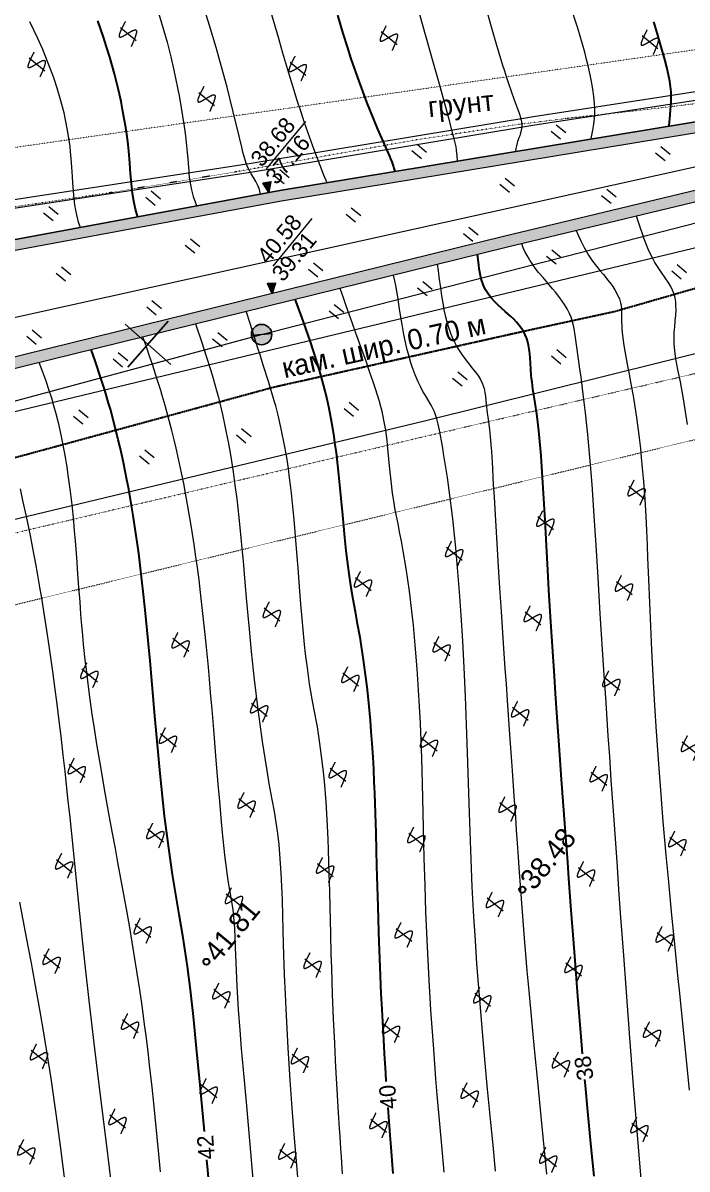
# Model space of a CAD drawing. Header units: millimetres. Extents: x -2893842 to -949497, y -1203244 to 262218.
# Drawn here: x -2034240 to -2001651, y -797533 to -741311 of the extents above; entities that cross this region are included whole.
import ezdxf

# ---------------------------------------------------------------- set-up
doc = ezdxf.new("R2010")
doc.units = ezdxf.units.MM
doc.linetypes.add('g5_05x2', pattern=[3.5, 2.5, -1])
doc.linetypes.add('g5_366', pattern=[0.85, 0.1, -0.75])
doc.layers.get('0').update_dxf_attribs({"lineweight": 5})
for name, color, linetype in [('!!!_ Размеры', 7, 'Continuous'), ('02_сетка', 253, 'Continuous'), ('06_Инженерно-технические сооружения', 253, 'Continuous'), ('10_Границы покрытий и угодий', 253, 'Continuous'), ('13_Растительность', 253, 'Continuous'), ('19_Горизонтали', 253, 'Continuous'), ('35_Телефон', 253, 'Continuous'), ('37_Кабель низкого напряжения', 253, 'Continuous'), ('38_Кабели высокого напряжения', 253, 'Continuous'), ('44_Крышки колодцев', 253, 'Continuous'), ('_Высоты_Блок', 253, 'Continuous')]:
    doc.layers.add(name, color=color, linetype=linetype)
doc.styles.add('LIKE17', font='d431.shx')
doc.styles.add('LIKE36', font='pragmai.shx')
doc.linetypes.add('g5_119_1', pattern='A,4,-1,[31,GUGK_2005.shx,S=0.1,R=0,X=0,Y=0],0.35,[31,GUGK_2005.shx,S=0.08,R=0,X=0,Y=0],3.3,[31,GUGK_2005.shx,S=0.08,R=180,X=0,Y=0],0.35,[31,GUGK_2005.shx,S=0.1,R=180,X=0,Y=0],-1', length=10)
doc.linetypes.add('g5_119_3', pattern='A,4,-1,[31,GUGK_2005.shx,S=0.1,R=0,X=0,Y=0],4,[31,GUGK_2005.shx,S=0.1,R=180,X=0,Y=0],-1', length=10)
doc.linetypes.add('g5_133_t', pattern='A,2,[27,GUGK_2005.shx,S=0.4,R=0,X=0,Y=0],2,-1', length=5)
doc.linetypes.add('g5_280_1', pattern='A,0.001,[21,GUGK_2005.shx,S=1,R=180,X=0,Y=0],2', length=2.001)
doc.linetypes.add('g5_386_1', pattern='A,0,-0.75,[39,GUGK_2005.shx,S=0.5,R=0,X=0.55,Y=0],-0.75', length=1.5)

# ---------------------------------------------------------------- blocks, each defined once
blk = doc.blocks.new('BL_333')
at = {"color": 0}
for p, q in [((0, -3), (0, 3)), ((-3, 0), (3, 0))]:
    blk.add_line(p, q, dxfattribs=at)
blk = doc.blocks.new('g5_117')
h = blk.add_hatch(color=255)
h.paths.add_polyline_path([(-0.299, 0.352), (0.352, -0.299, 0.177899), (0.463, 0, 0.639215)])
h.paths.add_polyline_path([(-0.352, 0.299, 0.177899), (-0.463, 0, 0.639215), (0.299, -0.352)])
at = {"color": 0}
blk.add_lwpolyline([(0.354, -0.354), (-0.354, 0.354)], dxfattribs=at)
blk.add_circle((0, 0), 0.5, dxfattribs=at)
blk = doc.blocks.new('g5_401')
at = {"color": 0, "lineweight": 20}
for points in [[(-0.2, 0), (-0.2, 0.6)], [(0.2, 0), (0.2, 0.6)]]:
    blk.add_lwpolyline(points, dxfattribs=at)
blk = doc.blocks.new('g5_411')
at = {"color": 0, "linetype": 'Continuous', "lineweight": 15}
for points in [[(0.375, 1), (0.365, 0.998), (0.355, 0.996), (0.346, 0.994), (0.336, 0.991), (0.326, 0.989), (0.316, 0.987), (0.307, 0.985), (0.297, 0.983), (0.287, 0.981), (0.277, 0.979), (0.268, 0.976), (0.258, 0.974), (0.248, 0.972), (0.238, 0.97), (0.228, 0.968), (0.219, 0.966), (0.209, 0.963), (0.199, 0.961), (0.189, 0.959), (0.18, 0.957), (0.17, 0.955), (0.16, 0.952), (0.15, 0.95), (0.141, 0.948), (0.131, 0.946), (0.121, 0.943), (0.111, 0.941), (0.102, 0.939), (0.092, 0.937), (0.082, 0.934), (0.073, 0.932), (0.063, 0.93), (0.053, 0.927), (0.043, 0.925), (0.034, 0.923), (0.024, 0.92), (0.014, 0.918), (0.005, 0.915), (-0.005, 0.913), (-0.015, 0.911), (-0.025, 0.908), (-0.034, 0.906), (-0.044, 0.903), (-0.054, 0.901), (-0.063, 0.898), (-0.073, 0.895), (-0.083, 0.893), (-0.092, 0.89), (-0.102, 0.887), (-0.111, 0.885), (-0.121, 0.882), (-0.131, 0.879), (-0.14, 0.876), (-0.15, 0.873), (-0.159, 0.87), (-0.169, 0.867), (-0.178, 0.864), (-0.188, 0.861), (-0.197, 0.858), (-0.207, 0.855), (-0.216, 0.852), (-0.226, 0.849), (-0.235, 0.845), (-0.245, 0.842), (-0.254, 0.838), (-0.263, 0.834), (-0.272, 0.831), (-0.282, 0.827), (-0.291, 0.823), (-0.3, 0.818), (-0.309, 0.814), (-0.318, 0.809), (-0.327, 0.805), (-0.335, 0.799), (-0.344, 0.794), (-0.352, 0.788), (-0.36, 0.782), (-0.367, 0.775), (-0.374, 0.768), (-0.379, 0.76), (-0.383, 0.75), (-0.385, 0.741), (-0.384, 0.731), (-0.38, 0.721), (-0.375, 0.713), (-0.369, 0.705), (-0.361, 0.698), (-0.354, 0.692), (-0.346, 0.686), (-0.337, 0.681), (-0.329, 0.675), (-0.32, 0.67), (-0.312, 0.665), (-0.303, 0.661), (-0.294, 0.656), (-0.285, 0.652), (-0.276, 0.647), (-0.267, 0.643), (-0.258, 0.639), (-0.249, 0.635), (-0.239, 0.631), (-0.23, 0.627), (-0.221, 0.623), (-0.212, 0.619), (-0.202, 0.616), (-0.193, 0.612), (-0.184, 0.608), (-0.174, 0.605), (-0.165, 0.601), (-0.156, 0.597), (-0.146, 0.594), (-0.137, 0.59), (-0.128, 0.587), (-0.118, 0.584), (-0.109, 0.58), (-0.099, 0.577), (-0.09, 0.573), (-0.081, 0.57), (-0.071, 0.567), (-0.062, 0.563), (-0.052, 0.56), (-0.043, 0.556), (-0.034, 0.553), (-0.024, 0.55), (-0.015, 0.546), (-0.005, 0.543), (0.004, 0.54), (0.013, 0.536), (0.023, 0.533), (0.032, 0.53), (0.042, 0.526), (0.051, 0.523), (0.061, 0.519), (0.07, 0.516), (0.079, 0.513), (0.089, 0.509), (0.098, 0.506), (0.108, 0.502), (0.117, 0.499), (0.126, 0.495), (0.136, 0.492), (0.145, 0.488), (0.154, 0.485), (0.164, 0.481), (0.173, 0.477), (0.182, 0.474), (0.191, 0.47), (0.201, 0.466), (0.21, 0.462), (0.219, 0.458), (0.228, 0.454), (0.238, 0.45), (0.247, 0.446), (0.256, 0.442), (0.265, 0.438), (0.274, 0.433), (0.283, 0.429), (0.292, 0.425), (0.301, 0.42), (0.309, 0.415), (0.318, 0.41), (0.327, 0.405), (0.335, 0.4), (0.343, 0.394), (0.351, 0.388), (0.359, 0.382), (0.367, 0.375), (0.374, 0.368), (0.38, 0.36), (0.385, 0.352), (0.39, 0.343), (0.392, 0.333), (0.392, 0.323), (0.391, 0.313), (0.387, 0.304), (0.382, 0.295), (0.377, 0.287), (0.37, 0.279), (0.363, 0.272), (0.356, 0.266), (0.348, 0.259), (0.34, 0.253), (0.332, 0.248), (0.323, 0.242), (0.315, 0.237), (0.306, 0.232), (0.298, 0.227), (0.289, 0.222), (0.28, 0.217), (0.271, 0.213), (0.262, 0.208), (0.253, 0.204), (0.244, 0.2), (0.235, 0.196), (0.226, 0.192), (0.217, 0.188), (0.207, 0.184), (0.198, 0.18), (0.189, 0.176), (0.179, 0.173), (0.17, 0.169), (0.161, 0.165), (0.151, 0.162), (0.142, 0.158), (0.133, 0.155), (0.123, 0.151), (0.114, 0.148), (0.105, 0.145), (0.095, 0.141), (0.086, 0.138), (0.076, 0.135), (0.067, 0.132), (0.057, 0.129), (0.048, 0.125), (0.038, 0.122), (0.029, 0.119), (0.019, 0.116), (0.01, 0.113), (0, 0.11), (-0.009, 0.107), (-0.019, 0.104), (-0.028, 0.101), (-0.038, 0.098), (-0.048, 0.095), (-0.057, 0.092), (-0.067, 0.089), (-0.076, 0.086), (-0.086, 0.083), (-0.095, 0.08), (-0.105, 0.078), (-0.115, 0.075), (-0.124, 0.072), (-0.134, 0.069), (-0.143, 0.066), (-0.153, 0.063), (-0.162, 0.061), (-0.172, 0.058), (-0.182, 0.055), (-0.191, 0.052), (-0.201, 0.049), (-0.21, 0.047), (-0.22, 0.044), (-0.23, 0.041), (-0.239, 0.038), (-0.249, 0.036), (-0.259, 0.033), (-0.268, 0.03), (-0.278, 0.027), (-0.287, 0.025), (-0.297, 0.022), (-0.307, 0.019), (-0.316, 0.017), (-0.326, 0.014), (-0.336, 0.011), (-0.345, 0.008), (-0.355, 0.006), (-0.364, 0.003), (-0.374, 0), (-0.375, 0)], [(0, 1), (0, 0)]]:
    blk.add_lwpolyline(points, dxfattribs=at)
blk = doc.blocks.new('g5_330a')
blk.add_hatch(color=0).paths.add_polyline_path([(0, 0), (-0.2, 0.5), (0.2, 0.5)])
at = {"color": 0}
blk.add_lwpolyline([(0, 0), (-0.2, 0.5), (0.2, 0.5)], close=True, dxfattribs=at)
blk = doc.blocks.new('Топо_07.04.17')
at = {"layer": '06_Инженерно-технические сооружения', "linetype": 'Continuous', "lineweight": 20}
for points in [[(-295419, -630625), (-295147, -630158), (-290277, -632990), (-289933, -633144), (-284833, -634750), (-284407, -634828), (-278695, -634968), (-277995, -634912), (-272718, -633949), (-272115, -633810), (-260439, -630552), (-259791, -630423), (-240439, -628100), (-218525, -625815), (-164759, -622047), (-135083, -620544), (-130245, -620552), (-130246, -621092), (-135069, -621084), (-164726, -622586), (-218478, -626353), (-240379, -628637), (-259844, -630973), (-260174, -631039), (-272139, -634377), (-272456, -634450), (-278100, -635480), (-278520, -635512), (-284544, -635365), (-284833, -635316), (-290110, -633655), (-290498, -633486)], [(-116917, -621489), (-116983, -620953), (-154102, -625534), (-180612, -628952), (-205478, -631840), (-205416, -632377), (-180547, -629488), (-154035, -626069)]]:
    blk.add_hatch(color=7, dxfattribs=at).paths.add_polyline_path(points)
at = {"layer": '02_сетка', "color": 3, "linetype": 'Continuous'}
for p, q in [((-173142, -629821), (-170921, -627804)), ((-171023, -629923), (-173039, -627702))]:
    blk.add_line(p, q, dxfattribs=at)
at = {"layer": '06_Инженерно-технические сооружения', "color": 7, "linetype": 'Continuous', "lineweight": 20}
for points in [[(-165278, -620924), (-163108, -618830)], [(-284407, -634828), (-278695, -634968), (-277995, -634912), (-272718, -633949), (-272115, -633810), (-260439, -630552), (-259791, -630423), (-240439, -628100), (-218525, -625815), (-164759, -622047), (-135083, -620544)], [(-135069, -621084), (-164726, -622586), (-218478, -626353), (-240379, -628637), (-259844, -630973), (-260174, -631039), (-272139, -634377), (-272456, -634450), (-278100, -635480), (-278520, -635512), (-284544, -635365)], [(-165500, -625691), (-163330, -623597)]]:
    blk.add_lwpolyline(points, dxfattribs=at)
at = {"layer": '06_Инженерно-технические сооружения', "color": 7, "linetype": 'g5_280_1', "lineweight": 20}
for points in [[(-130245, -620552), (-135083, -620544), (-164759, -622047), (-218525, -625815), (-240439, -628100), (-259791, -630423), (-260439, -630552), (-272115, -633810), (-272718, -633949), (-277995, -634912), (-278695, -634968), (-284407, -634828), (-284833, -634750), (-289933, -633144), (-290277, -632990), (-295147, -630158)], [(-116983, -620953), (-154102, -625534), (-180612, -628952), (-205478, -631840)]]:
    blk.add_lwpolyline(points, dxfattribs=at)
at = {"layer": '06_Инженерно-технические сооружения', "color": 7, "linetype": 'Continuous', "lineweight": 20}
blk.add_lwpolyline([(-116917, -621489), (-116983, -620953), (-154102, -625534), (-180612, -628952), (-205478, -631840), (-205416, -632377), (-180547, -629488), (-154035, -626069)], close=True, dxfattribs=at)
at = {"layer": '10_Границы покрытий и угодий', "color": 7, "linetype": 'g5_366', "lineweight": 20}
blk.add_lwpolyline([(-274139, -627733), (-288936, -626643), (-306647, -610479), (-346751, -565770), (-108476, -579342), (-99162, -592075), (-100786, -616211), (-208446, -619410)], close=True, dxfattribs=at)
for points in [[(-211936, -641485), (-199354, -639820), (-179024, -637211), (-158004, -634713), (-143632, -633045)], [(-143639, -620114), (-145769, -620130), (-148040, -620128), (-150328, -620126), (-152879, -620151), (-157825, -620337), (-164395, -620745), (-166754, -620894), (-173090, -621221), (-179125, -621424), (-186287, -621569), (-194048, -621845), (-199178, -622211), (-203294, -622578), (-208079, -623017), (-212999, -623432)], [(-197288, -718930), (-204773, -719886), (-257559, -668530), (-251392, -667724), (-252951, -655807), (-267834, -657754), (-268636, -651940), (-107028, -631588), (-108958, -686802), (-121305, -709015), (-142932, -712252)]]:
    blk.add_lwpolyline(points, dxfattribs=at)
at = {"layer": '10_Границы покрытий и угодий', "color": 7, "linetype": 'g5_05x2', "lineweight": 30}
blk.add_lwpolyline([(-215812, -638289), (-207814, -637130), (-202513, -636517), (-190247, -635201), (-178796, -633544), (-166131, -631591), (-153802, -630269), (-149069, -629787), (-142926, -628751)], dxfattribs=at)
at = {"layer": '13_Растительность', "color": 7, "linetype": 'g5_386_1', "lineweight": 20}
for points in [[(-205289, -629587), (-131591, -621847), (-123922, -620811), (-120260, -620268), (-119312, -620191), (-118146, -620193), (-117013, -620316), (-114279, -620992)], [(-117951, -623827), (-197099, -633624)], [(-272932, -648151), (-248883, -645148), (-158968, -634074), (-107894, -627365)]]:
    blk.add_lwpolyline(points, dxfattribs=at)
at = {"layer": '19_Горизонтали', "color": 42, "linetype": 'Continuous', "lineweight": 20}
for points in [[(-174687, -622767), (-174745, -622476), (-174792, -622104), (-174811, -621886), (-174824, -621613), (-174829, -621134), (-174809, -620528), (-174793, -620217), (-174768, -619758), (-174749, -619339), (-174741, -619020), (-174739, -618733), (-174772, -617850), (-174846, -617071), (-174949, -616353), (-175045, -615823), (-175154, -615305), (-175259, -614865), (-175534, -613868), (-175711, -613304), (-176003, -612451)], [(-169763, -612313), (-169430, -614202), (-169327, -614937), (-169249, -615592), (-169249, -615592), (-169125, -616961), (-169059, -618394), (-169051, -618855), (-169056, -619687), (-169063, -619987), (-169071, -620225), (-169087, -620588), (-169093, -620752), (-169097, -620995), (-169087, -621283), (-169063, -621526), (-169007, -621863), (-169007, -621863), (-168933, -622182), (-168890, -622347)], [(-165712, -622116), (-165730, -621963), (-165757, -621825), (-165783, -621730), (-165796, -621688), (-165874, -621484), (-165967, -621274), (-166058, -621073), (-166125, -620913), (-166193, -620720), (-166243, -620539), (-166282, -620364), (-166321, -620138), (-166345, -619969), (-166374, -619729), (-166437, -619177), (-166598, -617885), (-166759, -616727), (-166913, -615702), (-167073, -614719), (-167264, -613619), (-167595, -611862)], [(-164184, -613417), (-164087, -613994), (-163983, -614617), (-163910, -615049), (-163856, -615362), (-163679, -616365), (-163559, -617021), (-163419, -617748), (-163313, -618277), (-163187, -618873), (-162918, -620049), (-162761, -620680), (-162670, -621026), (-162533, -621521), (-162416, -621923)], [(-155929, -621581), (-155914, -621343), (-155913, -621052), (-155922, -620893), (-155966, -620501), (-155992, -620318), (-156108, -619531), (-156380, -617754), (-156570, -616574), (-156971, -614194)], [(-153715, -614151), (-153538, -615287), (-153390, -616160), (-153289, -616712), (-153201, -617174), (-153144, -617462), (-153075, -617796), (-153022, -618051), (-152926, -618489), (-152824, -618933), (-152728, -619334), (-152675, -619551), (-152636, -619710), (-152621, -619777), (-152593, -619959), (-152587, -620053), (-152597, -620221), (-152624, -620365), (-152678, -620529), (-152697, -620575), (-152758, -620706), (-152810, -620809), (-152855, -620899), (-152889, -620971), (-152916, -621034), (-152968, -621173), (-152993, -621251), (-153012, -621312), (-153012, -621312), (-153050, -621429)], [(-149287, -621231), (-149164, -620839), (-149106, -620641), (-149049, -620421), (-149009, -620240), (-148974, -620039), (-148944, -619784), (-148930, -619548), (-148927, -619211), (-148941, -618832), (-148964, -618457), (-148992, -618121), (-149031, -617738), (-149070, -617419), (-149128, -616998), (-149334, -615784), (-149571, -614612)], [(-150526, -625636), (-150442, -625906), (-150358, -626158), (-150229, -626513), (-150129, -626752), (-150057, -626909), (-149896, -627217), (-149680, -627572), (-149589, -627712), (-149442, -627935), (-149251, -628231), (-149128, -628436), (-149055, -628568), (-148964, -628748), (-148862, -628994), (-148814, -629147), (-148797, -629210), (-148761, -629406), (-148749, -629527), (-148751, -629734), (-148778, -629962), (-148806, -630219), (-148835, -630635), (-148843, -630879), (-148844, -631266), (-148839, -631504), (-148812, -632068), (-148773, -632608), (-148747, -632938), (-148717, -633312), (-148662, -634110), (-148640, -634562), (-148620, -635087), (-148606, -635708), (-148602, -636091), (-148602, -636615), (-148607, -637061), (-148617, -637594), (-148637, -638240), (-148673, -639109), (-148718, -639948), (-148761, -640649), (-148809, -641363), (-148853, -641986), (-148932, -643050), (-149018, -644187), (-149100, -645338), (-149178, -646511), (-149235, -647437), (-149288, -648348), (-149335, -649215), (-149398, -650505), (-149476, -652311), (-149523, -653588), (-149546, -654260), (-149566, -654928), (-149609, -656578), (-149634, -657735), (-149665, -659537), (-149687, -661120), (-149703, -662508), (-149712, -663384), (-149725, -664554), (-149746, -666333), (-149772, -668159)], [(-146177, -635713), (-146229, -634431), (-146286, -633588), (-146332, -633061), (-146377, -632465), (-146388, -632051), (-146377, -631689), (-146350, -631416), (-146306, -631137), (-146257, -630891), (-146193, -630588), (-146140, -630319), (-146099, -630069), (-146075, -629839), (-146069, -629666), (-146078, -629459), (-146103, -629287), (-146157, -629079), (-146225, -628895), (-146302, -628722), (-146445, -628442), (-146601, -628158), (-146711, -627952), (-146867, -627624), (-146948, -627427), (-147021, -627232), (-147115, -626947), (-147203, -626640), (-147267, -626391), (-147319, -626171), (-147370, -625937), (-147434, -625630), (-147508, -625264)], [(-152610, -672417), (-152527, -669674), (-152452, -667436), (-152375, -665284), (-152280, -662809), (-152218, -661241), (-152133, -659148), (-152084, -657994), (-152037, -656878), (-151939, -654574), (-151854, -652629), (-151801, -651451), (-151755, -650438), (-151681, -648826), (-151605, -647209), (-151469, -644447), (-151378, -642667), (-151294, -641085), (-151220, -639641), (-151172, -638608), (-151152, -638102), (-151117, -637141), (-151083, -635644), (-151076, -634578), (-151080, -633910), (-151089, -633380), (-151102, -632802), (-151112, -632408), (-151122, -632035), (-151143, -631210), (-151151, -630851), (-151156, -630639), (-151174, -630317), (-151204, -630072), (-151253, -629837), (-151309, -629646), (-151395, -629413), (-151499, -629185), (-151689, -628833), (-151883, -628521), (-151999, -628345), (-152200, -628051), (-152403, -627752), (-152589, -627470), (-152727, -627245), (-152808, -627105), (-152954, -626824), (-153023, -626673), (-153126, -626410), (-153199, -626182), (-153253, -625973)], [(-159656, -671037), (-159638, -669753), (-159619, -668470), (-159596, -667004), (-159571, -665721), (-159545, -664572), (-159420, -660807), (-159356, -659427), (-159308, -658517), (-159220, -657048), (-159095, -655257), (-158956, -653430), (-158839, -651976), (-158758, -650973), (-158610, -649105), (-158507, -647740), (-158407, -646315), (-158327, -645033), (-158258, -643749), (-158208, -642598), (-158164, -641219), (-158149, -640438), (-158139, -639014), (-158156, -637597), (-158174, -636962), (-158187, -636570), (-158204, -636164), (-158223, -635773), (-158237, -635507), (-158259, -635142), (-158296, -634616), (-158325, -634316), (-158361, -634052), (-158442, -633686), (-158560, -633353), (-158788, -632845), (-158885, -632630), (-158985, -632381), (-159071, -632140), (-159180, -631777), (-159278, -631377), (-159321, -631168), (-159365, -630921), (-159394, -630736), (-159424, -630519), (-159443, -630360), (-159500, -629757), (-159532, -629261), (-159542, -629076), (-159564, -628587), (-159584, -628135), (-159596, -627877), (-159610, -627598), (-159627, -627319), (-159643, -627093), (-159673, -626796)], [(-157496, -626516), (-157486, -626835), (-157482, -626965), (-157478, -627145), (-157467, -627677), (-157454, -628078), (-157437, -628431), (-157413, -628768), (-157375, -629127), (-157322, -629483), (-157223, -629950), (-157166, -630155), (-157068, -630447), (-157002, -630612), (-156927, -630780), (-156757, -631105), (-156541, -631467), (-156355, -631766), (-156236, -631962), (-156127, -632150), (-156034, -632334), (-155948, -632551), (-155886, -632836), (-155872, -633022), (-155870, -633211), (-155877, -633613), (-155873, -633889), (-155869, -634038), (-155855, -634464), (-155850, -634877), (-155854, -635204), (-155865, -635611), (-155879, -635942), (-155906, -636465), (-155924, -636776), (-155950, -637211), (-155971, -637560), (-156006, -638162), (-156023, -638473), (-156130, -640451), (-156174, -641300), (-156215, -642136), (-156252, -642881), (-156295, -643794), (-156366, -645352), (-156421, -646601), (-156454, -647349), (-156489, -648157), (-156560, -649829), (-156616, -651163), (-156636, -651625), (-156687, -652847), (-156733, -653902), (-156760, -654526), (-156788, -655175), (-156818, -655854), (-156841, -656367), (-156917, -658122), (-156975, -659834), (-157020, -661452), (-157042, -662434), (-157094, -665295), (-157120, -667057), (-157142, -668632), (-157185, -671464)], [(-162373, -627145), (-162266, -627614), (-162172, -628015), (-162071, -628440), (-161959, -628916), (-161856, -629351), (-161768, -629726), (-161682, -630094), (-161511, -630829), (-161383, -631398), (-161279, -631865), (-161200, -632233), (-161079, -632872), (-161007, -633367), (-160964, -633809), (-160936, -634316), (-160925, -634828), (-160924, -635060), (-160942, -636239), (-160950, -636815), (-160946, -637421), (-160937, -637708), (-160906, -638254), (-160851, -638945), (-160810, -639429), (-160781, -639811), (-160748, -640314), (-160705, -641164), (-160671, -642285), (-160660, -643278), (-160663, -643962), (-160680, -644955), (-160718, -646127), (-160796, -647692), (-160866, -648792), (-160993, -650498), (-161097, -651751), (-161285, -653885), (-161419, -655388), (-161533, -656718), (-161636, -658007), (-161758, -659726), (-161856, -661338), (-161933, -662832), (-162016, -664747), (-162068, -666201), (-162092, -666993), (-162131, -668426), (-162154, -669485), (-162178, -670803)], [(-167131, -670317), (-167095, -669485), (-167077, -669088), (-167049, -668483), (-167029, -668073), (-166991, -667328), (-166929, -666186), (-166882, -665370), (-166845, -664752), (-166791, -663905), (-166711, -662715), (-166624, -661517), (-166524, -660224), (-166469, -659553), (-166382, -658538), (-166266, -657254), (-166196, -656487), (-166120, -655620), (-166072, -655060), (-166024, -654446), (-165985, -653929), (-165924, -652961), (-165881, -652099), (-165849, -651084), (-165841, -650485), (-165842, -649849), (-165849, -649469), (-165863, -648975), (-165889, -648400), (-165953, -647460), (-165985, -647027), (-166028, -646254), (-166052, -645468), (-166061, -644765), (-166060, -644318), (-166052, -643595), (-166039, -643033), (-166019, -642331), (-165987, -641466), (-165951, -640545), (-165937, -640184), (-165894, -638985), (-165872, -638167), (-165863, -637691), (-165857, -636863), (-165860, -636465), (-165868, -635980), (-165877, -635649), (-165898, -635107), (-165928, -634572), (-166003, -633667), (-166079, -632997), (-166144, -632523), (-166185, -632262), (-166351, -631351), (-166529, -630467), (-166630, -629956), (-166699, -629603), (-166929, -628412), (-167064, -627749)], [(-171520, -670292), (-171467, -668188), (-171425, -666299), (-171391, -664712), (-171365, -663648), (-171338, -662750), (-171298, -661734), (-171238, -660595), (-171094, -658697), (-171020, -657746), (-171004, -656830), (-171033, -656346), (-171085, -655394), (-171106, -654273), (-171098, -653197), (-171081, -652317), (-171062, -651486), (-171039, -650639), (-170998, -649245), (-170958, -647951), (-170929, -646972), (-170905, -646127), (-170888, -645480), (-170875, -644882), (-170856, -643902), (-170847, -643271), (-170840, -642392), (-170840, -641195), (-170846, -640580), (-170856, -639965), (-170868, -639435), (-170886, -638835), (-170916, -638085), (-170944, -637506), (-171002, -636561), (-171059, -635805), (-171106, -635258), (-171175, -634561), (-171235, -634029), (-171284, -633621), (-171347, -633141), (-171536, -631886), (-171622, -631382), (-171666, -631142), (-171752, -630688), (-171828, -630310), (-171930, -629824), (-172031, -629355), (-172123, -628934), (-172236, -628416)], [(-169597, -628076), (-169404, -629032), (-169262, -629709), (-169119, -630432), (-169043, -630849), (-168944, -631454), (-168892, -631805), (-168787, -632647), (-168730, -633209), (-168701, -633540), (-168665, -634018), (-168642, -634381), (-168621, -634761), (-168590, -635509), (-168573, -636160), (-168563, -636839), (-168562, -637760), (-168572, -638757), (-168582, -639290), (-168596, -639916), (-168622, -640943), (-168647, -641901), (-168664, -642593), (-168678, -643258), (-168688, -643817), (-168696, -644363), (-168706, -645744), (-168698, -647219), (-168685, -647942), (-168662, -648799), (-168631, -649625), (-168602, -650241), (-168565, -650884), (-168509, -651686), (-168465, -652290), (-168425, -653380), (-168425, -653919), (-168425, -653919), (-168474, -655319), (-168565, -656628), (-168631, -657408), (-168693, -658102), (-168754, -658804), (-168875, -660305), (-168942, -661243), (-168990, -661970), (-169100, -663871), (-169177, -665459), (-169234, -666835), (-169281, -668120), (-169336, -669835), (-169375, -671250)], [(-177454, -629089), (-177328, -629576), (-177229, -629982), (-177103, -630559), (-177038, -630895), (-176973, -631272), (-176911, -631672), (-176850, -632121), (-176781, -632742), (-176716, -633512), (-176705, -633683), (-176670, -634338), (-176655, -634745), (-176639, -635553), (-176637, -636220), (-176646, -637010), (-176652, -637304), (-176677, -638182), (-176707, -639044), (-176721, -639385), (-176757, -640277), (-176785, -640986), (-176807, -641596), (-176820, -641994), (-176837, -642630), (-176845, -643090), (-176852, -643837), (-176851, -644460), (-176846, -645031), (-176831, -645801), (-176806, -646654), (-176790, -647123), (-176751, -648021), (-176708, -648865), (-176652, -649847), (-176620, -650359), (-176536, -651640), (-176486, -652359), (-176426, -653214), (-176377, -653898), (-176297, -655048), (-176208, -656388), (-176162, -657145), (-176121, -657863), (-176051, -659301), (-176016, -660239), (-175994, -661002), (-175974, -661941), (-175965, -662483), (-175957, -663301), (-175954, -663940), (-175955, -665047), (-175960, -665840), (-175967, -666504), (-175981, -667506), (-175995, -668338), (-176011, -669210)], [(-178451, -669956), (-178472, -667514), (-178495, -665305), (-178508, -663955), (-178518, -662582), (-178526, -660481), (-178522, -658712), (-178515, -657649), (-178485, -654716), (-178466, -653062), (-178451, -651452), (-178443, -650492), (-178438, -649168), (-178437, -648364), (-178439, -647430), (-178444, -646678), (-178453, -645845), (-178466, -644991), (-178482, -644236), (-178517, -642962), (-178543, -642210), (-178615, -640603), (-178645, -640061), (-178687, -639363), (-178718, -638893), (-178775, -638108), (-178825, -637491), (-178911, -636530), (-178990, -635739), (-179054, -635150)], [(-181387, -655291), (-181251, -657058), (-181155, -658326), (-181088, -659268), (-180994, -660728), (-180935, -661788), (-180834, -664067), (-180777, -665934), (-180745, -667391), (-180720, -669464)]]:
    blk.add_lwpolyline(points, dxfattribs=at)
at = {"layer": '19_Горизонтали', "color": 42, "linetype": 'Continuous', "lineweight": 30}
for points in [[(-171823, -622559), (-171894, -622166), (-171919, -621925), (-171933, -621757), (-171950, -621375), (-171952, -621057), (-171935, -620413), (-171925, -620141), (-171915, -619879), (-171904, -619479), (-171900, -618953), (-171907, -618463), (-171918, -618127), (-171940, -617692), (-171970, -617239), (-172005, -616834), (-172066, -616251), (-172172, -615443), (-172308, -614601), (-172394, -614141), (-172513, -613557), (-172689, -612776)], [(-160980, -613819), (-160813, -614738), (-160680, -615420), (-160558, -616018), (-160348, -616973), (-160042, -618224), (-159660, -619593), (-159221, -620982), (-159179, -621123), (-159139, -621277), (-159107, -621414), (-159086, -621520), (-159073, -621591), (-159045, -621745)], [(-145412, -621036), (-145348, -620710), (-145180, -619878), (-145126, -619396), (-145129, -618876), (-145202, -618183), (-145263, -617793), (-145372, -617150), (-145492, -616448), (-145589, -615891)], [(-154769, -665793), (-154752, -665165), (-154683, -662969), (-154621, -661213), (-154573, -659952), (-154542, -659151), (-154518, -658519), (-154465, -657177), (-154434, -656375), (-154367, -654693), (-154272, -652309), (-154203, -650628), (-154135, -649040), (-154093, -648094), (-154054, -647239), (-153925, -644577), (-153844, -643020), (-153790, -642041), (-153720, -640821), (-153645, -639587), (-153612, -639061), (-153474, -636420), (-153454, -635533), (-153451, -635194), (-153454, -634762), (-153463, -634351), (-153482, -633820), (-153511, -633109), (-153518, -632780), (-153519, -632604), (-153518, -632439), (-153509, -632153), (-153493, -631831), (-153475, -631379), (-153475, -631279), (-153477, -631153), (-153487, -630968), (-153513, -630749), (-153536, -630629), (-153550, -630566), (-153587, -630435), (-153629, -630318), (-153655, -630254), (-153727, -630108), (-153824, -629947), (-153943, -629775), (-154061, -629621), (-154200, -629455), (-154435, -629191), (-154587, -629022), (-154755, -628830), (-154890, -628666), (-155051, -628446), (-155148, -628290), (-155275, -628028), (-155351, -627804), (-155420, -627474), (-155448, -627221), (-155462, -626976), (-155466, -626775), (-155463, -626254)], [(-164620, -627434), (-164399, -628345), (-164124, -629542), (-164013, -630063), (-163892, -630681), (-163780, -631320), (-163711, -631764), (-163621, -632461), (-163573, -632930), (-163532, -633456), (-163504, -633917), (-163486, -634334), (-163476, -634629), (-163465, -635149), (-163461, -635755), (-163463, -636237), (-163473, -637059), (-163496, -638221), (-163503, -638577), (-163516, -639321), (-163521, -639971), (-163512, -641116), (-163495, -641685), (-163461, -642367), (-163417, -642984), (-163378, -643499), (-163327, -644268), (-163304, -644716), (-163279, -645392), (-163262, -646247), (-163260, -646728), (-163263, -647350), (-163283, -648372), (-163301, -648916), (-163326, -649505), (-163359, -650174), (-163393, -650764), (-163433, -651383), (-163472, -651939), (-163548, -652939), (-163626, -653880), (-163701, -654745), (-163767, -655497), (-163857, -656508), (-163943, -657492), (-164044, -658705), (-164085, -659217), (-164205, -660858), (-164239, -661344), (-164265, -661748), (-164315, -662525), (-164402, -664019), (-164438, -664684), (-164487, -665659), (-164506, -666067)], [(-173631, -667502), (-173581, -665216), (-173552, -663391), (-173535, -661831), (-173530, -660506), (-173545, -659360), (-173600, -657935), (-173663, -656775), (-173725, -655681), (-173768, -654789), (-173810, -653490), (-173830, -651888), (-173817, -649800), (-173787, -648209), (-173750, -646784), (-173713, -645423), (-173683, -644260), (-173637, -641910), (-173629, -640991), (-173628, -640269), (-173635, -639396), (-173644, -638830), (-173670, -637850), (-173700, -637084), (-173725, -636581), (-173774, -635776), (-173809, -635311), (-173884, -634447), (-173923, -634057), (-173963, -633692), (-174008, -633309), (-174098, -632629), (-174227, -631772), (-174279, -631463), (-174396, -630813), (-174506, -630260), (-174708, -629335), (-174837, -628752)], [(-154887, -671834), (-154861, -670209), (-154834, -668642), (-154808, -667362), (-154801, -667057)], [(-164561, -667345), (-164590, -668025), (-164615, -668692), (-164636, -669281), (-164679, -670583)], [(-174586, -703283), (-174610, -701810), (-174622, -700212), (-174622, -698861), (-174598, -696432), (-174545, -693781), (-174498, -692056), (-174420, -689627), (-174375, -688361), (-174289, -686056), (-174231, -684584), (-174181, -683298), (-174132, -682080), (-174084, -680875), (-174046, -679900), (-173985, -678363), (-173911, -676434), (-173819, -673876), (-173755, -671985), (-173714, -670658), (-173678, -669397), (-173664, -668888)]]:
    blk.add_lwpolyline(points, dxfattribs=at)
at = {"layer": '35_Телефон', "color": 6, "linetype": 'g5_133_t', "lineweight": 20}
blk.add_lwpolyline([(-377055, -701964), (-375452, -700574), (-369140, -699300), (-363097, -686511), (-353810, -683497), (-348217, -681266), (-336518, -677918), (-318746, -674720), (-316283, -647346), (-298280, -637856), (-285597, -639481), (-276714, -643242), (-257847, -641361), (-232560, -638791), (-197838, -633715), (-166438, -628969), (-133988, -624433), (-131644, -627466), (-118482, -625840), (-106503, -624807), (-96891, -631547), (-92878, -635982)], dxfattribs=at)
at = {"layer": '37_Кабель низкого напряжения', "color": 1, "linetype": 'g5_119_3', "lineweight": 20}
blk.add_lwpolyline([(-132681, -619095), (-151974, -619859), (-166102, -620587), (-185767, -621343), (-201295, -622126), (-215681, -623364), (-226018, -624534), (-242475, -626836), (-259454, -628553), (-269692, -630149), (-278614, -631417), (-284241, -631294)], dxfattribs=at)
at = {"layer": '38_Кабели высокого напряжения', "color": 1, "linetype": 'g5_119_1', "lineweight": 20}
blk.add_lwpolyline([(-284303, -631693), (-278590, -631817), (-269633, -630544), (-259403, -628950), (-242427, -627233), (-225968, -624931), (-215642, -623762), (-201267, -622525), (-185749, -621743), (-166084, -620986), (-151955, -620258), (-132669, -619495)], dxfattribs=at)
at = {"layer": '_Высоты_Блок', "color": 7, "linetype": 'Continuous', "lineweight": 30}
for centre in [(-156796, -657465, -67200), (-172598, -659235, -67200)]:
    blk.add_circle(centre, 150, dxfattribs=at)
at = {"layer": '02_сетка', "color": 92, "xscale": 500.0000000002746, "yscale": 500.0000000002746, "zscale": 500.0000000002746, "rotation": 42.22816425403256}
blk.add_blockref('BL_333', (-172031, -628813), dxfattribs=at)
at = {"layer": '06_Инженерно-технические сооружения', "color": 7, "linetype": 'Continuous', "lineweight": 20}
for p, xscale, yscale, zscale, rotation in [((-165309, -622085, -67200), 1000.000000000001, 1000.000000000001, 1000.000000000001, 3.292140203968322), ((-165702, -627029, -67200), 999.9999999999995, 999.9999999999995, 999.9999999999995, 356.9141369784522)]:
    blk.add_blockref('g5_330a', p, dxfattribs=dict(at, xscale=xscale, yscale=yscale, zscale=zscale, rotation=rotation))
at = {"layer": '13_Растительность', "color": 7, "linetype": 'Continuous', "lineweight": 20, "xscale": 999.9999999999995, "yscale": 999.9999999999995, "zscale": 999.9999999999995, "rotation": 43.98139083737546}
for name, p in [('g5_411', (-170935, -613944, -67200)), ('g5_411', (-175550, -614923, -67200)), ('g5_411', (-158235, -615584, -67200)), ('g5_411', (-162849, -616563, -67200)), ('g5_411', (-167463, -617542, -67200)), ('g5_411', (-145534, -617224, -67200)), ('g5_401', (-157534, -621141, -67200)), ('g5_401', (-150640, -620962, -67200)), ('g5_401', (-164370, -621615, -67200)), ('g5_401', (-175834, -622133, -67200)), ('g5_401', (-170766, -621944, -67200)), ('g5_401', (-145665, -622593, -67200)), ('g5_401', (-153432, -623273, -67200)), ('g5_401', (-161098, -623876, -67200)), ('g5_401', (-169105, -624496, -67200)), ('g5_401', (-148536, -624379, -67200)), ('g5_401', (-175555, -625144, -67200)), ('g5_401', (-155475, -625463, -67200)), ('g5_401', (-163238, -626343, -67200)), ('g5_401', (-171326, -627296, -67200)), ('g5_401', (-151552, -627025, -67200)), ('g5_401', (-158016, -627858, -67200)), ('g5_401', (-177333, -628062, -67200)), ('g5_401', (-162457, -628494, -67200)), ('g5_401', (-145529, -628443, -67200)), ('g5_401', (-173257, -629643, -67200)), ('g5_401', (-168292, -629213, -67200)), ('g5_401', (-151866, -631920, -67200)), ('g5_401', (-175502, -632213, -67200)), ('g5_401', (-156807, -632453, -67200)), ('g5_401', (-162272, -633339, -67200)), ('g5_401', (-167665, -634031, -67200)), ('g5_401', (-172500, -634522, -67200)), ('g5_411', (-148673, -639109, -67200)), ('g5_411', (-153287, -640088, -67200)), ('g5_411', (-157902, -641067, -67200)), ('g5_411', (-162516, -642046, -67200)), ('g5_411', (-167130, -643025, -67200)), ('g5_411', (-171745, -644003, -67200)), ('g5_411', (-149815, -643686, -67200)), ('g5_411', (-154430, -644665, -67200)), ('g5_411', (-176359, -644982, -67200)), ('g5_411', (-159044, -645644, -67200)), ('g5_411', (-163658, -646622, -67200)), ('g5_411', (-168273, -647601, -67200)), ('g5_411', (-172887, -648580, -67200)), ('g5_411', (-150958, -648263, -67200)), ('g5_411', (-177501, -649559, -67200)), ('g5_411', (-155572, -649241, -67200)), ('g5_411', (-160186, -650220, -67200)), ('g5_411', (-164801, -651199, -67200)), ('g5_411', (-147485, -651861, -67200)), ('g5_411', (-169415, -652178, -67200)), ('g5_411', (-152100, -652839, -67200)), ('g5_411', (-174029, -653157, -67200)), ('g5_411', (-178643, -654135, -67200)), ('g5_411', (-156714, -653818, -67200)), ('g5_411', (-161328, -654797, -67200)), ('g5_411', (-165943, -655776, -67200)), ('g5_411', (-148628, -656437, -67200)), ('g5_411', (-170557, -656754, -67200)), ('g5_411', (-153242, -657416, -67200)), ('g5_411', (-175171, -657733, -67200)), ('g5_411', (-179786, -658712, -67200)), ('g5_411', (-157856, -658395, -67200)), ('g5_411', (-162471, -659373, -67200)), ('g5_411', (-167085, -660352, -67200)), ('g5_411', (-149770, -661014, -67200)), ('g5_411', (-171699, -661331, -67200)), ('g5_411', (-154384, -661993, -67200)), ('g5_411', (-176314, -662310, -67200)), ('g5_411', (-158998, -662971, -67200)), ('g5_411', (-180928, -663289, -67200)), ('g5_411', (-163613, -663950, -67200)), ('g5_411', (-168227, -664929, -67200)), ('g5_411', (-172841, -665908, -67200)), ('g5_411', (-150912, -665590, -67200)), ('g5_411', (-155526, -666569, -67200)), ('g5_411', (-177456, -666886, -67200)), ('g5_411', (-160141, -667548, -67200)), ('g5_411', (-182070, -667865, -67200)), ('g5_411', (-164755, -668527, -67200)), ('g5_411', (-169369, -669505, -67200)), ('g5_411', (-152054, -670167, -67200)), ('g5_411', (-156669, -671146, -67200))]:
    blk.add_blockref(name, p, dxfattribs=at)
at = {"layer": '44_Крышки колодцев', "color": 7, "linetype": 'Continuous', "lineweight": 20, "xscale": 999.9999999999995, "yscale": 999.9999999999995, "zscale": 999.9999999999995, "rotation": 43.98139083737546}
blk.add_blockref('g5_117', (-166438, -628969, -67200), dxfattribs=at)
at = {"layer": '06_Инженерно-технические сооружения', "color": 7, "linetype": 'Continuous', "lineweight": 15, "style": 'LIKE36'}
for s, p in [('38.68', (-165511, -620853, -67200)), ('37.16', (-164887, -621794, -67200)), ('40.58', (-165734, -625620, -67200)), ('39.31', (-165109, -626561, -67200))]:
    blk.add_text(s, height=800, rotation=43.9814, dxfattribs=at).set_placement(p)
at = {"layer": '10_Границы покрытий и угодий', "color": 7, "linetype": 'Continuous', "lineweight": 15, "style": 'LIKE36'}
for s, rotation, p in [('грунт', 359.4424, (-157078, -619300, -67200)), ('кам. шир. 0.70 м', 5.9554, (-165564, -631226, -67200))]:
    blk.add_text(s, height=1000, rotation=rotation, dxfattribs=at).set_placement(p)
at = {"layer": '19_Горизонтали', "color": 42, "linetype": 'Continuous', "lineweight": 15, "style": 'LIKE36'}
for s, rotation, p in [('38', 92.4131, (-154358, -667082, -33200)), ('40', 87.6513, (-164121, -667439, -33200)), ('42', 87.6513, (-173275, -668885, -33200))]:
    blk.add_text(s, height=800, rotation=rotation, dxfattribs=at).set_placement(p)
at = {"layer": '_Высоты_Блок', "color": 7, "linetype": 'Continuous', "lineweight": 20, "char_height": 1000, "attachment_point": 4, "rotation": 43.9814, "style": 'LIKE17'}
for s, insert in [('38.48', (-156580, -657256, -67200)), ('41.81', (-172382, -659026, -67200))]:
    blk.add_mtext(s, dxfattribs=dict(at, insert=insert))

msp = doc.modelspace()

# ---------------------------------------------------------------- block references
at = {"layer": '!!!_ Размеры', "color": 1, "lineweight": 0, "rotation": 6.471407436947433}
msp.add_blockref('Топо_07.04.17', (-1928038.79367, -112877.83782), dxfattribs=at)

doc.saveas('drawing.dxf')
